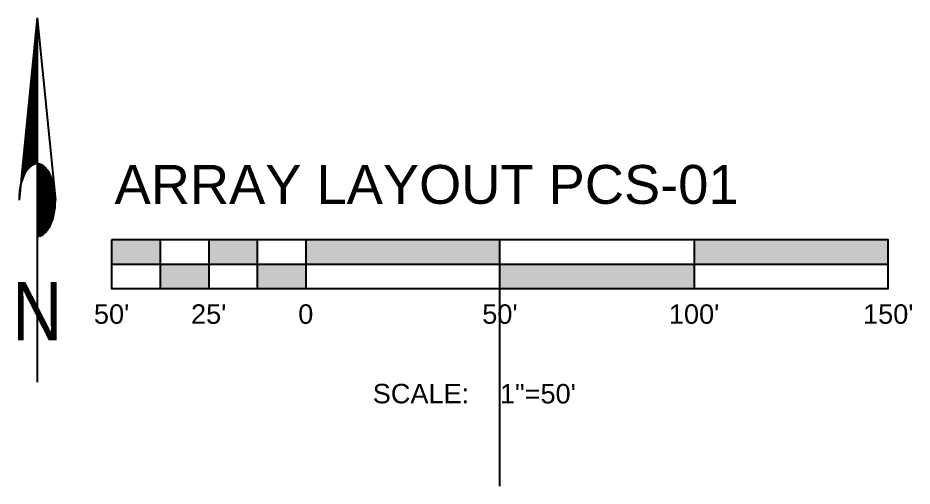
# Model space of a CAD drawing. Header units: feet. Extents: x -4 to 11692, y -2102 to 2621.
# Drawn here: x 7769 to 8619, y -2102 to -1657 of the extents above; entities that cross this region are included whole.
import ezdxf
from ezdxf.enums import TextEntityAlignment as Align

# ---------------------------------------------------------------- set-up
doc = ezdxf.new("R2010")
doc.units = ezdxf.units.FT
doc.header["$MEASUREMENT"] = 0
doc.layers.add('G-ANNO-TEXT', color=1, linetype='Continuous')
doc.layers.add('G-ANNO-TEXT @ 1', color=1, linetype='Continuous')
doc.layers.add('G-NPLT', color=67, linetype='Continuous', plot=False)
doc.styles.add('NEI-A', font='arial.ttf')

# ---------------------------------------------------------------- blocks, each defined once
blk = doc.blocks.new('TITLE NAME W_O SCALE')
at = {"style": 'NEI-A'}
blk.add_attdef('TITLE_NAME_001', (-0.0303, 0.2628), '', height=0.25, dxfattribs=at)
for tag, p in [('SCALE:', (0, 0)), ('1"_=_', (0.5614, 0.0023))]:
    blk.add_attdef(tag, text='', height=0.1094, dxfattribs=at).set_placement(p, align=Align.BOTTOM_LEFT)
blk = doc.blocks.new('SUB_BLOCK-SCALE_1')
h = blk.add_hatch(color=256)
h.dxf.hatch_style = 1
h.paths.add_polyline_path([(-2, 0.125), (-2, 0), (-1.75, 0), (-1.75, 0.125)])
h.paths.add_polyline_path([(-1.75, 0), (-1.75, -0.125), (-1.5, -0.125), (-1.5, 0)])
h.paths.add_polyline_path([(-1.25, 0.125), (-1.5, 0.125), (-1.5, 0), (-1.25, 0)])
h.paths.add_polyline_path([(-1.25, 0), (-1.25, -0.125), (-1, -0.125), (-1, 0)])
h.paths.add_polyline_path([(0, 0), (0, 0.125), (-1, 0.125), (-1, 0)])
h.paths.add_polyline_path([(1, -0.125), (1, 0), (0, 0), (0, -0.125)])
h.paths.add_polyline_path([(1, 0.125), (1, 0), (2, 0), (2, 0.125)])
for p, q in [((-1.75, 0.125), (-1.75, -0.125)), ((-1.5, 0.125), (-1.5, -0.125)), ((-1.25, 0.125), (-1.25, -0.125)), ((-1, 0.125), (-1, -0.125)), ((0, -0.125), (0, 0.125)), ((-2, 0), (2, 0))]:
    blk.add_line(p, q)
at = {"color": 0, "linetype": 'ByBlock', "lineweight": -2}
blk.add_line((1, 0.125), (1, -0.125), dxfattribs=at)
blk.add_lwpolyline([(-2, 0.125), (-2, -0.125), (2, -0.125), (2, 0.125)], close=True, dxfattribs=at)
at = {"insert": (-0.6551, -0.6671), "char_height": 0.1, "width": 0.482202, "attachment_point": 4, "style": 'NEI-A'}
blk.add_mtext('SCALE:', dxfattribs=at)
at = {"linetype": 'ByBlock', "lineweight": -2, "style": 'NEI-A', "flags": 8}
for tag, p in [('#1', (-2, -0.2572)), ('#2', (-1.5, -0.2572)), ('#3', (-1, -0.2572)), ('#4', (0, -0.2572)), ('#5', (1, -0.2572)), ('#6', (2, -0.2572))]:
    blk.add_attdef(tag, text='', height=0.1, dxfattribs=at).set_placement(p, align=Align.MIDDLE_CENTER)
blk.add_attdef('SCALE', text='', height=0.1, dxfattribs=at).set_placement((0, -0.6671), align=Align.MIDDLE_LEFT)
blk = doc.blocks.new('*U28')
ref = blk.add_blockref('SUB_BLOCK-SCALE_1', (0, 0))
ref.add_attrib('#1', "50'", dxfattribs={"linetype": 'ByBlock', "lineweight": -2, "height": 0.1, "style": 'NEI-A', "flags": 8}).set_placement((-2, -0.2572), align=Align.MIDDLE)
ref.add_attrib('#2', "25'", dxfattribs={"linetype": 'ByBlock', "lineweight": -2, "height": 0.1, "style": 'NEI-A', "flags": 8}).set_placement((-1.5, -0.2572), align=Align.MIDDLE)
ref.add_attrib('#3', '0', dxfattribs={"linetype": 'ByBlock', "lineweight": -2, "height": 0.1, "style": 'NEI-A', "flags": 8}).set_placement((-1, -0.2572), align=Align.MIDDLE)
ref.add_attrib('#4', "50'", dxfattribs={"linetype": 'ByBlock', "lineweight": -2, "height": 0.1, "style": 'NEI-A', "flags": 8}).set_placement((0, -0.2572), align=Align.MIDDLE)
ref.add_attrib('#5', "100'", dxfattribs={"linetype": 'ByBlock', "lineweight": -2, "height": 0.1, "style": 'NEI-A', "flags": 8}).set_placement((1, -0.2572), align=Align.MIDDLE)
ref.add_attrib('#6', "150'", dxfattribs={"linetype": 'ByBlock', "lineweight": -2, "height": 0.1, "style": 'NEI-A', "flags": 8}).set_placement((2, -0.2572), align=Align.MIDDLE)
ref.add_attrib('SCALE', '1"=50\'', dxfattribs={"linetype": 'ByBlock', "lineweight": -2, "height": 0.1, "style": 'NEI-A', "flags": 8}).set_placement((0, -0.6671), align=Align.MIDDLE_LEFT)
blk = doc.blocks.new('NORTH ARROW VERTICAL')
h = blk.add_hatch()
h.set_pattern_fill('ANSI31', color=0, scale=0.01, style=0)
h.paths.add_polyline_path([(-0.0288, 0.337, -0.067391), (-0.0221, 0.3565, -0.104279), (-0.0106, 0.371, -0.174286), (0, 0.3748), (0, 0.625)])
h.paths.add_polyline_path([(0.0312, 0.3125), (0.0288, 0.337, 0.067391), (0.0221, 0.3565, 0.104279), (0.0106, 0.371, 0.174286), (0, 0.3748), (0, 0.2502, 0.174286), (0.0106, 0.254, 0.104279), (0.0221, 0.2685, 0.065115), (0.0287, 0.2873, 0.051264)])
at = {"color": 0}
for p, q in [((0, 0.625), (-0.0312, 0.3125)), ((0, 0.625), (0.0312, 0.3125)), ((0, 0.625), (0, 0.3748)), ((0, 0.3748), (0, 0.2502)), ((0, 0.2502), (0, 0))]:
    blk.add_line(p, q, dxfattribs=at)
for points in [[(0, 0.3748, 0.174286), (-0.0106, 0.371, 0.104279), (-0.0221, 0.3565, 0.065115), (-0.0287, 0.3377, 0.051264), (-0.0312, 0.3125, 0.051264)], [(0.0312, 0.3125, 0.051264), (0.0287, 0.3377, 0.065115), (0.0221, 0.3565, 0.104279), (0.0106, 0.371, 0.174286), (0, 0.3748, 0.174286)], [(0, 0.2502, 0.174286), (0.0106, 0.254, 0.104279), (0.0221, 0.2685, 0.065115), (0.0287, 0.2873, 0.051264), (0.0312, 0.3125, 0.051264)]]:
    blk.add_lwpolyline(points, format="xyb", dxfattribs=at)
at = {"color": 0, "style": 'NEI-A', "width": 0.85}
blk.add_text('N', height=0.1, dxfattribs=at).set_placement((0, 0.122), align=Align.MIDDLE)

msp = doc.modelspace()

# ---------------------------------------------------------------- linework, layer by layer
at = {"layer": 'G-NPLT'}
msp.add_lwpolyline([(8227.42, -2101.7), (8227.42, -1913.83)], dxfattribs=at)

# ---------------------------------------------------------------- block references
at = {"layer": 'G-ANNO-TEXT'}
for name, p, xscale, yscale, zscale in [('NORTH ARROW VERTICAL', (7787.31, -2003.09), 553.984057808813, 553.984057808813, 553.984057808813), ('*U28', (8227.42, -1890.74), 184.6613526029377, 184.6613526029377, 184.6613526029377)]:
    msp.add_blockref(name, p, dxfattribs=dict(at, xscale=xscale, yscale=yscale, zscale=zscale))
at = {"layer": 'G-ANNO-TEXT @ 1'}
ref = msp.add_blockref('TITLE NAME W_O SCALE', (7692.89, -1743.31), dxfattribs=dict(at, xscale=184.6613526029377, yscale=184.6613526029377, zscale=184.6613526029377))
ref.add_attrib('TITLE_NAME_001', 'ARRAY LAYOUT PCS-01', (7860.91, -1833.53), dxfattribs={"layer": '0', "height": 36.9323, "style": 'NEI-A'})

doc.saveas('drawing.dxf')
